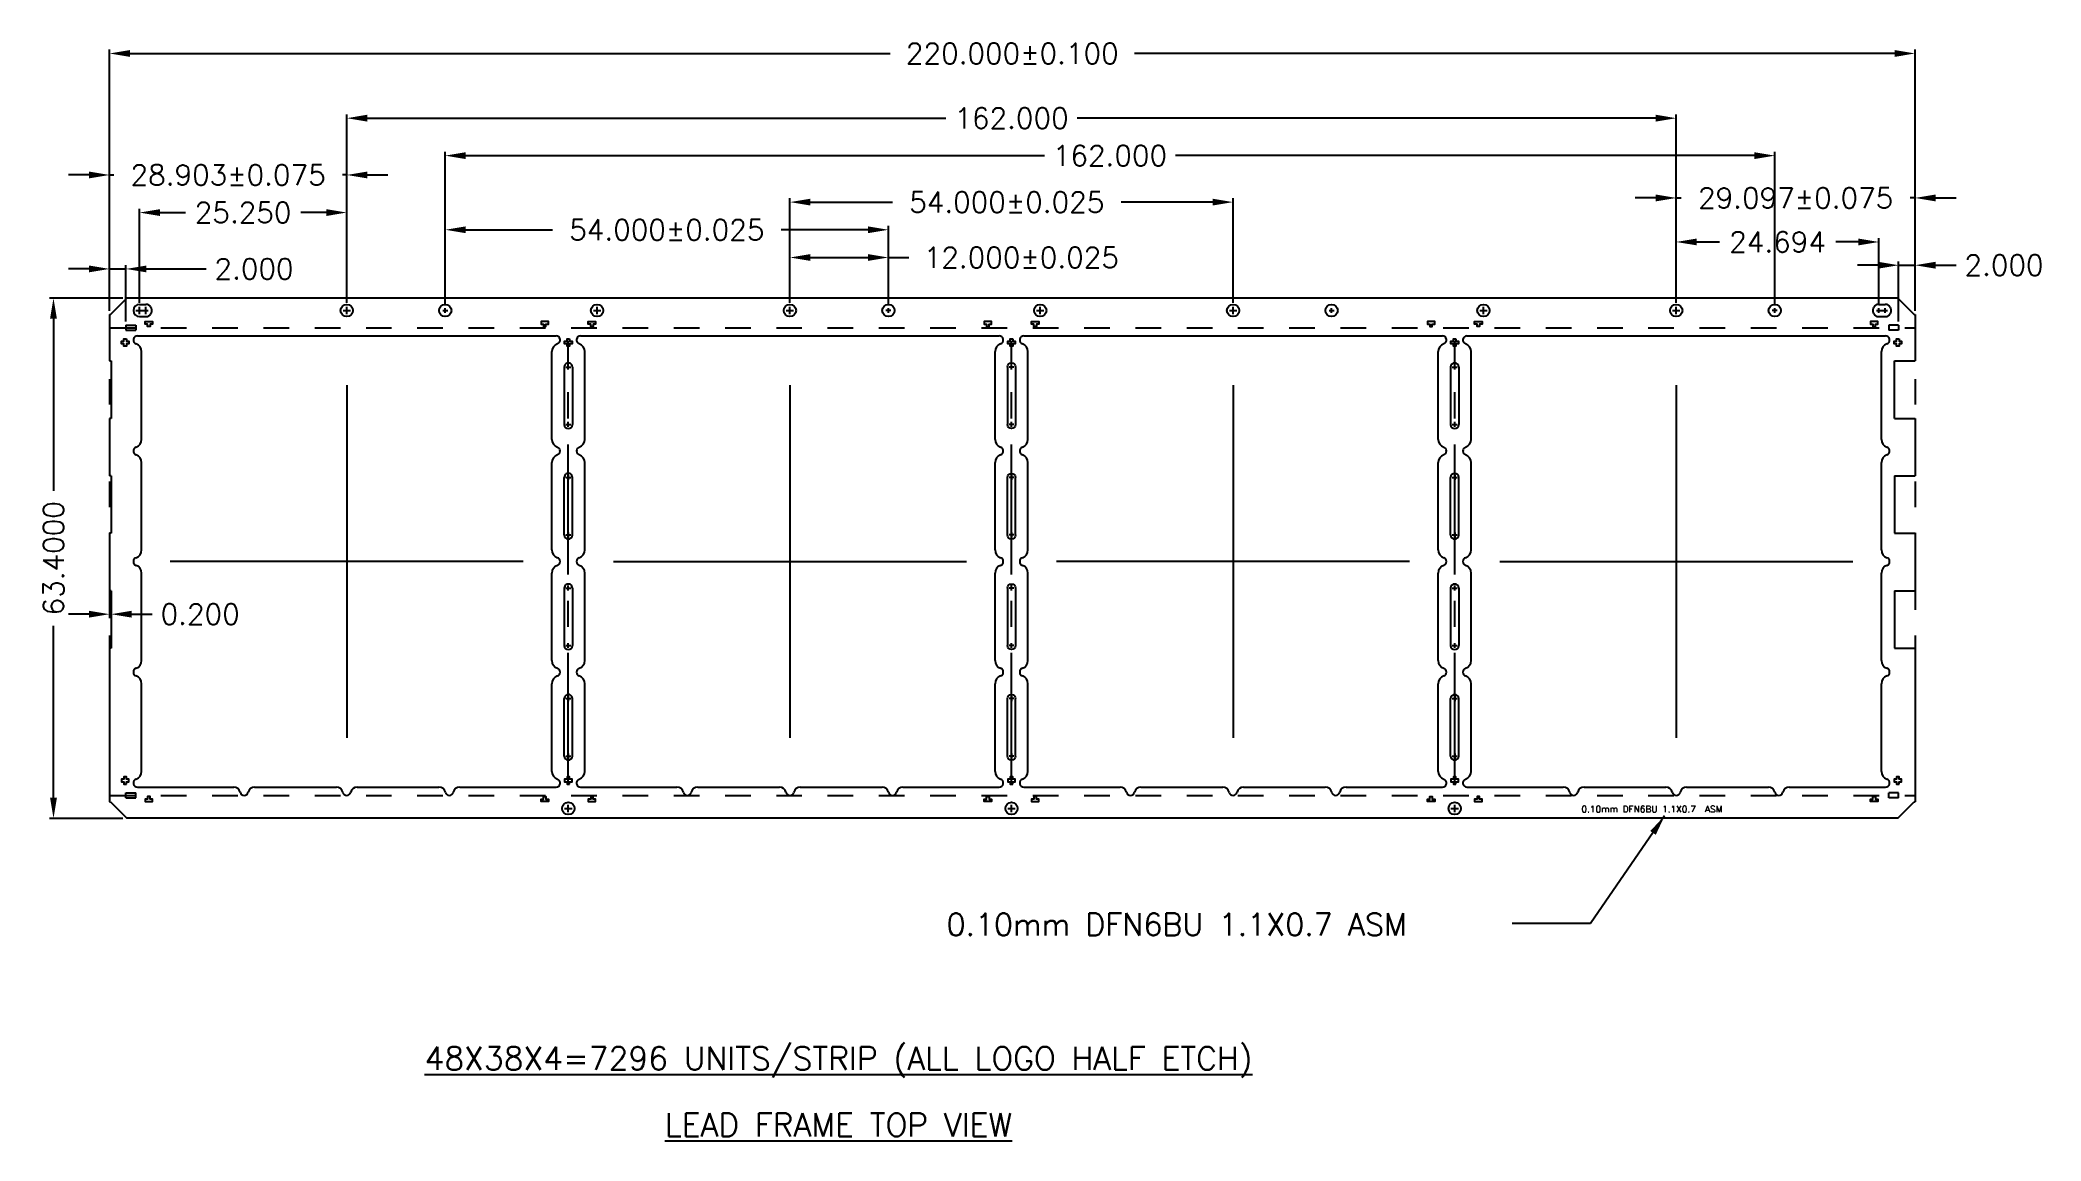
# Model space of a CAD drawing. Header units: millimetres. Extents: x 394.43 to 402.23, y 109.12 to 113.42.
import ezdxf
from ezdxf.enums import TextEntityAlignment as Align

# ---------------------------------------------------------------- set-up
doc = ezdxf.new("R2010")
doc.units = ezdxf.units.MM
doc.header["$LTSCALE"] = 0.5
doc.header["$PDMODE"] = 98
doc.linetypes.add('CENTER', pattern=[50.8, 31.75, -6.35, 6.35, -6.35])
doc.linetypes.add('HIDDEN', pattern=[0.375, 0.25, -0.125])
for name, color, linetype in [('1', 7, 'HIDDEN'), ('1D', 4, 'Continuous'), ('Center', 2, 'CENTER'), ('DIMENSION', 3, 'Continuous'), ('NOTE', 7, 'Continuous')]:
    doc.layers.add(name, color=color, linetype=linetype)
doc.styles.add('ROMANS', font='romans.shx', dxfattribs={"bigfont": 'AllInOneBig.shx'})
doc.styles.add('SIMPLEX', font='simplex.shx', dxfattribs={"bigfont": 'AllInOneBig.shx'})
doc.dimstyles.new('Standard1', dxfattribs={"dimtxt": 0.08, "dimasz": 0.08, "dimexe": 0.015, "dimexo": 0.015, "dimgap": 0.027, "dimtad": 1, "dimdec": 3, "dimlfac": 31.25, "dimrnd": 5e-06, "dimzin": 1, "dimtxsty": 'SIMPLEX', "dimcen": 0.1905, "dimclrd": 256, "dimclre": 256, "dimclrt": 256, "dimazin": 3, "dimtp": 0.03, "dimtm": 0.05, "dimtfac": 0.8, "dimtdec": 3, "dimtmove": 0, "dimatfit": 3, "dimfxl": 0.05, "dimtzin": 4, "dimlwd": -1, "dimlwe": -1})

# ---------------------------------------------------------------- blocks, each defined once
blk = doc.blocks.new('05')
for p, q in [((-0.5, 0), (-0.5, -7)), ((0.5, 0), (0.5, -7)), ((-0.5, -20.47), (-0.5, -13.47)), ((0.5, -20.47), (0.5, -13.47)), ((-0.5, -26.95), (-0.5, -33.95)), ((0.5, -26.95), (0.5, -33.95)), ((-0.5, -47.42), (-0.5, -40.42)), ((0.5, -47.42), (0.5, -40.42))]:
    blk.add_line(p, q)
at = {"color": 0}
for centre, start, end in [((0, 0), 360, 180), ((0, -7), 180, 360), ((0, -13.47), 360, 180), ((0, -20.47), 180, 360), ((0, -26.95), 360, 180), ((0, -33.95), 180, 360), ((0, -40.42), 360, 180), ((0, -47.42), 180, 360)]:
    blk.add_arc(centre, 0.5, start, end, dxfattribs=at)
at = {"layer": '1D', "linetype": 'CENTER'}
blk.add_line((0, -50.71), (0, 3.21), dxfattribs=at)
at = {"layer": '1D'}
for p, q in [((-0.3, 0), (0.3, 0)), ((0, -0.3), (0, 0.3)), ((-0.3, -7), (0.3, -7)), ((0, -7.3), (0, -6.7)), ((-0.3, -13.47), (0.3, -13.47)), ((0, -13.17), (0, -13.77)), ((-0.3, -20.47), (0.3, -20.47)), ((0, -20.17), (0, -20.77)), ((0, -27.25), (0, -26.65)), ((-0.3, -26.95), (0.3, -26.95)), ((-0.3, -33.95), (0.3, -33.95)), ((0, -34.25), (0, -33.65)), ((-0.3, -40.42), (0.3, -40.42)), ((0, -40.12), (0, -40.72)), ((-0.3, -47.42), (0.3, -47.42)), ((0, -47.12), (0, -47.72))]:
    blk.add_line(p, q, dxfattribs=at)
blk = doc.blocks.new('*D4')
at = {"layer": 'Defpoints', "color": 0, "ltscale": 0.1, "transparency": 16777216}
for p in [(394.7694, 112.4088), (394.4836, 110.38), (394.7694, 110.38)]:
    blk.add_point(p, dxfattribs=at)
at = {"layer": 'DIMENSION', "ltscale": 0.1, "transparency": 16777216}
for p, q in [((394.7544, 112.4088), (394.4686, 112.4088)), ((394.4836, 112.3288), (394.4836, 111.6576)), ((394.4836, 110.46), (394.4836, 111.1313)), ((394.7544, 110.38), (394.4686, 110.38))]:
    blk.add_line(p, q, dxfattribs=at)
for points in [[(394.4703, 112.3288), (394.497, 112.3288), (394.4836, 112.4088)], [(394.4703, 110.46), (394.497, 110.46), (394.4836, 110.38)]]:
    blk.add_solid(points, dxfattribs=at)
at = {"layer": 'DIMENSION', "ltscale": 0.1, "transparency": 16777216, "insert": (394.4836, 111.3944), "char_height": 0.08, "attachment_point": 5, "rotation": 90, "style": 'SIMPLEX'}
blk.add_mtext('\\A1;63.4000', dxfattribs=at)
blk = doc.blocks.new('*D5')
at = {"layer": 'Defpoints', "color": 0, "ltscale": 0.1, "transparency": 16777216}
for p in [(394.7022, 111.268), (394.7086, 111.268), (394.7022, 111.1763)]:
    blk.add_point(p, dxfattribs=at)
at = {"layer": 'DIMENSION', "ltscale": 0.1, "transparency": 16777216}
for p, q in [((394.7022, 111.253), (394.7022, 111.1613)), ((394.7086, 111.253), (394.7086, 111.1613)), ((394.6222, 111.1763), (394.5422, 111.1763)), ((394.7022, 111.1763), (394.7086, 111.1763)), ((394.7886, 111.1763), (394.8686, 111.1763))]:
    blk.add_line(p, q, dxfattribs=at)
for points in [[(394.6222, 111.1896), (394.6222, 111.1629), (394.7022, 111.1763)], [(394.7886, 111.1896), (394.7886, 111.1629), (394.7086, 111.1763)]]:
    blk.add_solid(points, dxfattribs=at)
at = {"layer": 'DIMENSION', "ltscale": 0.1, "transparency": 16777216, "insert": (395.0556, 111.1763), "char_height": 0.08, "attachment_point": 5, "style": 'SIMPLEX'}
blk.add_mtext('\\A1;0.200', dxfattribs=at)
blk = doc.blocks.new('*D6')
at = {"layer": 'Defpoints', "color": 0, "ltscale": 0.1, "transparency": 16777216}
for p in [(395.6271, 112.7429), (394.8191, 112.3752), (395.6271, 112.3752)]:
    blk.add_point(p, dxfattribs=at)
at = {"layer": 'DIMENSION', "ltscale": 0.1, "transparency": 16777216}
for p, q in [((394.8191, 112.3902), (394.8191, 112.7579)), ((394.8991, 112.7429), (394.998, 112.7429)), ((395.5471, 112.7429), (395.4482, 112.7429)), ((395.6271, 112.3902), (395.6271, 112.7579))]:
    blk.add_line(p, q, dxfattribs=at)
for points in [[(394.8991, 112.7562), (394.8991, 112.7295), (394.8191, 112.7429)], [(395.5471, 112.7562), (395.5471, 112.7295), (395.6271, 112.7429)]]:
    blk.add_solid(points, dxfattribs=at)
at = {"layer": 'DIMENSION', "ltscale": 0.1, "transparency": 16777216, "insert": (395.2231, 112.7429), "char_height": 0.08, "attachment_point": 5, "style": 'SIMPLEX'}
blk.add_mtext('\\A1;25.250', dxfattribs=at)
blk = doc.blocks.new('*D7')
at = {"layer": 'Defpoints', "color": 0, "ltscale": 0.1, "transparency": 16777216}
for p in [(395.6271, 112.8895), (395.6271, 112.3752), (394.7022, 112.3448)]:
    blk.add_point(p, dxfattribs=at)
at = {"layer": 'DIMENSION', "ltscale": 0.1, "transparency": 16777216}
for p, q in [((394.7022, 112.3598), (394.7022, 112.9045)), ((395.6271, 112.3902), (395.6271, 112.9045)), ((394.6222, 112.8895), (394.5422, 112.8895)), ((394.7022, 112.8895), (394.7186, 112.8895)), ((395.6271, 112.8895), (395.6107, 112.8895)), ((395.7071, 112.8895), (395.7871, 112.8895))]:
    blk.add_line(p, q, dxfattribs=at)
for points in [[(394.6222, 112.9029), (394.6222, 112.8762), (394.7022, 112.8895)], [(395.7071, 112.9029), (395.7071, 112.8762), (395.6271, 112.8895)]]:
    blk.add_solid(points, dxfattribs=at)
at = {"layer": 'DIMENSION', "ltscale": 0.1, "transparency": 16777216, "insert": (395.1647, 112.8895), "char_height": 0.08, "attachment_point": 5, "style": 'SIMPLEX'}
blk.add_mtext('\\A1;28.903%%p0.075', dxfattribs=at)
blk = doc.blocks.new('*D8')
at = {"layer": 'Defpoints', "color": 0, "ltscale": 0.1, "transparency": 16777216}
for p in [(397.7391, 112.6757), (396.0111, 112.3704), (397.7391, 112.3704)]:
    blk.add_point(p, dxfattribs=at)
at = {"layer": 'DIMENSION', "ltscale": 0.1, "transparency": 16777216}
for p, q in [((396.0111, 112.3854), (396.0111, 112.6907)), ((396.0911, 112.6757), (396.4291, 112.6757)), ((397.6591, 112.6757), (397.3212, 112.6757)), ((397.7391, 112.3854), (397.7391, 112.6907))]:
    blk.add_line(p, q, dxfattribs=at)
for points in [[(396.0911, 112.689), (396.0911, 112.6624), (396.0111, 112.6757)], [(397.6591, 112.689), (397.6591, 112.6624), (397.7391, 112.6757)]]:
    blk.add_solid(points, dxfattribs=at)
at = {"layer": 'DIMENSION', "ltscale": 0.1, "transparency": 16777216, "insert": (396.8751, 112.6757), "char_height": 0.08, "attachment_point": 5, "style": 'SIMPLEX'}
blk.add_mtext('\\A1;54.000%%p0.025', dxfattribs=at)
blk = doc.blocks.new('*D9')
at = {"layer": 'Defpoints', "color": 0, "ltscale": 0.1, "transparency": 16777216}
for p in [(397.7391, 112.5676), (397.3551, 112.3752), (397.7391, 112.3704)]:
    blk.add_point(p, dxfattribs=at)
at = {"layer": 'DIMENSION', "ltscale": 0.1, "transparency": 16777216}
for p, q in [((397.3551, 112.3902), (397.3551, 112.5826)), ((397.4351, 112.5676), (397.6591, 112.5676)), ((397.7391, 112.3854), (397.7391, 112.5826)), ((397.7391, 112.5676), (397.8191, 112.5676))]:
    blk.add_line(p, q, dxfattribs=at)
for points in [[(397.4351, 112.5809), (397.4351, 112.5543), (397.3551, 112.5676)], [(397.6591, 112.5809), (397.6591, 112.5543), (397.7391, 112.5676)]]:
    blk.add_solid(points, dxfattribs=at)
at = {"layer": 'DIMENSION', "ltscale": 0.1, "transparency": 16777216, "insert": (398.2575, 112.5676), "char_height": 0.08, "attachment_point": 5, "style": 'SIMPLEX'}
blk.add_mtext('\\A1;12.000%%p0.025', dxfattribs=at)
blk = doc.blocks.new('*D10')
at = {"layer": 'Defpoints', "color": 0, "ltscale": 0.1, "transparency": 16777216}
for p in [(399.0831, 112.7837), (397.3551, 112.3752), (399.0831, 112.3752)]:
    blk.add_point(p, dxfattribs=at)
at = {"layer": 'DIMENSION', "ltscale": 0.1, "transparency": 16777216}
for p, q in [((397.3551, 112.3902), (397.3551, 112.7987)), ((397.4351, 112.7837), (397.7545, 112.7837)), ((399.0031, 112.7837), (398.6466, 112.7837)), ((399.0831, 112.3902), (399.0831, 112.7987))]:
    blk.add_line(p, q, dxfattribs=at)
for points in [[(397.4351, 112.797), (397.4351, 112.7703), (397.3551, 112.7837)], [(399.0031, 112.797), (399.0031, 112.7703), (399.0831, 112.7837)]]:
    blk.add_solid(points, dxfattribs=at)
at = {"layer": 'DIMENSION', "ltscale": 0.1, "transparency": 16777216, "insert": (398.2006, 112.7837), "char_height": 0.08, "attachment_point": 5, "style": 'SIMPLEX'}
blk.add_mtext('\\A1;54.000%%p0.025', dxfattribs=at)
blk = doc.blocks.new('*D11')
at = {"layer": 'Defpoints', "color": 0, "ltscale": 0.1, "transparency": 16777216}
for p in [(401.6013, 112.6282), (400.8111, 112.3752), (401.6013, 112.3704)]:
    blk.add_point(p, dxfattribs=at)
at = {"layer": 'DIMENSION', "ltscale": 0.1, "transparency": 16777216}
for p, q in [((400.8111, 112.3902), (400.8111, 112.6432)), ((400.8911, 112.6282), (400.9792, 112.6282)), ((401.5213, 112.6282), (401.4332, 112.6282)), ((401.6013, 112.3854), (401.6013, 112.6432))]:
    blk.add_line(p, q, dxfattribs=at)
for points in [[(400.8911, 112.6415), (400.8911, 112.6149), (400.8111, 112.6282)], [(401.5213, 112.6415), (401.5213, 112.6149), (401.6013, 112.6282)]]:
    blk.add_solid(points, dxfattribs=at)
at = {"layer": 'DIMENSION', "ltscale": 0.1, "transparency": 16777216, "insert": (401.2062, 112.6282), "char_height": 0.08, "attachment_point": 5, "style": 'SIMPLEX'}
blk.add_mtext('\\A1;24.694', dxfattribs=at)
blk = doc.blocks.new('*D12')
at = {"layer": 'Defpoints', "color": 0, "ltscale": 0.1, "transparency": 16777216}
for p in [(401.7422, 112.7999), (400.8111, 112.3752), (401.7422, 112.3448)]:
    blk.add_point(p, dxfattribs=at)
at = {"layer": 'DIMENSION', "ltscale": 0.1, "transparency": 16777216}
for p, q in [((400.7311, 112.7999), (400.6511, 112.7999)), ((400.8111, 112.3902), (400.8111, 112.8149)), ((400.8111, 112.7999), (400.8306, 112.7999)), ((401.7422, 112.7999), (401.7227, 112.7999)), ((401.7422, 112.3598), (401.7422, 112.8149)), ((401.8222, 112.7999), (401.9022, 112.7999))]:
    blk.add_line(p, q, dxfattribs=at)
for points in [[(400.7311, 112.8132), (400.7311, 112.7865), (400.8111, 112.7999)], [(401.8222, 112.8132), (401.8222, 112.7865), (401.7422, 112.7999)]]:
    blk.add_solid(points, dxfattribs=at)
at = {"layer": 'DIMENSION', "ltscale": 0.1, "transparency": 16777216, "insert": (401.2767, 112.7999), "char_height": 0.08, "attachment_point": 5, "style": 'SIMPLEX'}
blk.add_mtext('\\A1;29.097%%p0.075', dxfattribs=at)
blk = doc.blocks.new('*D13')
at = {"layer": 'Defpoints', "color": 0, "ltscale": 0.1, "transparency": 16777216}
for p in [(396.0111, 112.9649), (396.0111, 112.3704), (401.1951, 112.3704)]:
    blk.add_point(p, dxfattribs=at)
at = {"layer": 'DIMENSION', "ltscale": 0.1, "transparency": 16777216}
for p, q in [((396.0111, 112.3854), (396.0111, 112.9799)), ((401.1951, 112.3854), (401.1951, 112.9799)), ((396.0911, 112.9649), (398.3475, 112.9649)), ((401.1151, 112.9649), (398.8587, 112.9649))]:
    blk.add_line(p, q, dxfattribs=at)
for points in [[(396.0911, 112.9783), (396.0911, 112.9516), (396.0111, 112.9649)], [(401.1151, 112.9783), (401.1151, 112.9516), (401.1951, 112.9649)]]:
    blk.add_solid(points, dxfattribs=at)
at = {"layer": 'DIMENSION', "ltscale": 0.1, "transparency": 16777216, "insert": (398.6031, 112.9649), "char_height": 0.08, "attachment_point": 5, "style": 'SIMPLEX'}
blk.add_mtext('\\A1;162.000', dxfattribs=at)
blk = doc.blocks.new('*D14')
at = {"layer": 'Defpoints', "color": 0, "ltscale": 0.1, "transparency": 16777216}
for p in [(400.8111, 113.111), (395.6271, 112.3752), (400.8111, 112.3752)]:
    blk.add_point(p, dxfattribs=at)
at = {"layer": 'DIMENSION', "ltscale": 0.1, "transparency": 16777216}
for p, q in [((395.6271, 112.3902), (395.6271, 113.126)), ((395.7071, 113.111), (397.9635, 113.111)), ((400.7311, 113.111), (398.4747, 113.111)), ((400.8111, 112.3902), (400.8111, 113.126))]:
    blk.add_line(p, q, dxfattribs=at)
for points in [[(395.7071, 113.1244), (395.7071, 113.0977), (395.6271, 113.111)], [(400.7311, 113.1244), (400.7311, 113.0977), (400.8111, 113.111)]]:
    blk.add_solid(points, dxfattribs=at)
at = {"layer": 'DIMENSION', "ltscale": 0.1, "transparency": 16777216, "insert": (398.2191, 113.111), "char_height": 0.08, "attachment_point": 5, "style": 'SIMPLEX'}
blk.add_mtext('\\A1;162.000', dxfattribs=at)
blk = doc.blocks.new('*D15')
at = {"layer": 'Defpoints', "color": 0, "ltscale": 0.1, "transparency": 16777216}
for p in [(401.7422, 113.3635), (394.7022, 112.3448), (401.7422, 112.3448)]:
    blk.add_point(p, dxfattribs=at)
at = {"layer": 'DIMENSION', "ltscale": 0.1, "transparency": 16777216}
for p, q in [((394.7022, 112.3598), (394.7022, 113.3785)), ((401.7422, 112.3598), (401.7422, 113.3785)), ((394.7822, 113.3635), (397.7457, 113.3635)), ((401.6622, 113.3635), (398.6987, 113.3635))]:
    blk.add_line(p, q, dxfattribs=at)
for points in [[(394.7822, 113.3768), (394.7822, 113.3501), (394.7022, 113.3635)], [(401.6622, 113.3768), (401.6622, 113.3501), (401.7422, 113.3635)]]:
    blk.add_solid(points, dxfattribs=at)
at = {"layer": 'DIMENSION', "ltscale": 0.1, "transparency": 16777216, "insert": (398.2222, 113.3635), "char_height": 0.08, "attachment_point": 5, "style": 'SIMPLEX'}
blk.add_mtext('\\A1;220.000%%p0.100', dxfattribs=at)
blk = doc.blocks.new('*D17')
at = {"layer": 'Defpoints', "color": 0, "ltscale": 0.1, "transparency": 16777216}
for p in [(394.7022, 112.523), (394.7022, 112.3448), (394.7662, 112.3032)]:
    blk.add_point(p, dxfattribs=at)
at = {"layer": 'DIMENSION', "ltscale": 0.1, "transparency": 16777216}
for p, q in [((394.6222, 112.523), (394.5422, 112.523)), ((394.7022, 112.3598), (394.7022, 112.538)), ((394.7022, 112.523), (394.7662, 112.523)), ((394.7662, 112.3182), (394.7662, 112.538)), ((394.8462, 112.523), (395.0786, 112.523))]:
    blk.add_line(p, q, dxfattribs=at)
for points in [[(394.6222, 112.5363), (394.6222, 112.5097), (394.7022, 112.523)], [(394.8462, 112.5363), (394.8462, 112.5097), (394.7662, 112.523)]]:
    blk.add_solid(points, dxfattribs=at)
at = {"layer": 'DIMENSION', "ltscale": 0.1, "transparency": 16777216, "insert": (395.2656, 112.523), "char_height": 0.08, "attachment_point": 5, "style": 'SIMPLEX'}
blk.add_mtext('\\A1;2.000', dxfattribs=at)
blk = doc.blocks.new('*D18')
at = {"layer": 'Defpoints', "color": 0, "ltscale": 0.1, "transparency": 16777216}
for p in [(401.7422, 112.5375), (401.6782, 112.3032), (401.7422, 112.3448)]:
    blk.add_point(p, dxfattribs=at)
at = {"layer": 'DIMENSION', "ltscale": 0.1, "transparency": 16777216}
for p, q in [((401.5982, 112.5375), (401.5182, 112.5375)), ((401.6782, 112.3182), (401.6782, 112.5525)), ((401.6782, 112.5375), (401.7422, 112.5375)), ((401.7422, 112.3598), (401.7422, 112.5525)), ((401.8222, 112.5375), (401.9022, 112.5375))]:
    blk.add_line(p, q, dxfattribs=at)
for points in [[(401.5982, 112.5508), (401.5982, 112.5241), (401.6782, 112.5375)], [(401.8222, 112.5508), (401.8222, 112.5241), (401.7422, 112.5375)]]:
    blk.add_solid(points, dxfattribs=at)
at = {"layer": 'DIMENSION', "ltscale": 0.1, "transparency": 16777216, "insert": (402.0892, 112.5375), "char_height": 0.08, "attachment_point": 5, "style": 'SIMPLEX'}
blk.add_mtext('\\A1;2.000', dxfattribs=at)

msp = doc.modelspace()

# ---------------------------------------------------------------- linework, layer by layer
at = {"color": 0}
for p, q in [((394.705419, 112.344845), (394.769419, 112.408845)), ((401.675019, 112.408845), (401.739019, 112.344845)), ((394.702219, 112.344845), (394.702219, 112.164045)), ((394.702219, 112.344845), (394.705419, 112.344845)), ((401.739019, 112.344845), (401.742219, 112.344845)), ((401.742219, 112.344845), (401.742219, 112.164045)), ((394.702219, 112.164045), (394.708619, 112.164045)), ((394.708619, 112.164045), (394.708619, 111.940045)), ((401.662219, 111.940045), (401.662219, 112.164045)), ((401.662219, 112.164045), (401.742219, 112.164045)), ((394.702219, 111.940045), (394.702219, 111.716045)), ((394.708619, 111.940045), (394.702219, 111.940045)), ((401.662219, 111.940045), (401.742219, 111.940045)), ((401.742219, 111.940045), (401.742219, 111.716045)), ((394.708619, 111.716045), (394.702219, 111.716045)), ((394.708619, 111.716045), (394.708619, 111.492045)), ((401.662219, 111.716045), (401.662219, 111.492045)), ((401.662219, 111.716045), (401.742219, 111.716045)), ((394.702219, 111.492045), (394.702219, 111.268045)), ((394.708619, 111.492045), (394.702219, 111.492045)), ((401.662219, 111.492045), (401.742219, 111.492045)), ((401.742219, 111.492045), (401.742219, 111.268045)), ((394.708619, 111.268045), (394.702219, 111.268045)), ((394.708619, 111.268045), (394.708619, 111.044045)), ((401.662219, 111.268045), (401.662219, 111.044045)), ((401.662219, 111.268045), (401.742219, 111.268045)), ((394.702219, 111.044045), (394.702219, 110.444045)), ((394.708619, 111.044045), (394.702219, 111.044045)), ((401.662219, 111.044045), (401.742219, 111.044045)), ((401.742219, 111.044045), (401.742219, 110.444045)), ((394.702219, 110.444045), (394.705419, 110.444045)), ((394.705419, 110.444045), (394.769419, 110.380045)), ((401.675019, 110.380045), (401.739019, 110.444045)), ((401.739019, 110.444045), (401.742219, 110.444045))]:
    msp.add_line(p, q, dxfattribs=at)
for p, q in [((401.675019, 112.408845), (394.769419, 112.408845)), ((401.675019, 110.380045), (394.769419, 110.380045))]:
    msp.add_line(p, q)
at = {"color": 2, "linetype": 'HIDDEN', "ltscale": 0.5}
for p, q in [((394.702219, 112.293645), (394.702219, 110.469645)), ((401.742219, 112.293645), (401.742219, 110.469645))]:
    msp.add_line(p, q, dxfattribs=at)
at = {"color": 6, "ltscale": 0.05}
for points in [[(394.860075, 112.317645), (394.860075, 112.317645), (394.869675, 112.317645), (394.869675, 112.308045), (394.860075, 112.308045), (394.860075, 112.298445), (394.850475, 112.298445), (394.850475, 112.308045), (394.840875, 112.308045), (394.840875, 112.317645), (394.850475, 112.317645), (394.850475, 112.317645), (394.860075, 112.317645)], [(396.394155, 112.317645), (396.394155, 112.317645), (396.384555, 112.317645), (396.384555, 112.308045), (396.394155, 112.308045), (396.394155, 112.298445), (396.403755, 112.298445), (396.403755, 112.308045), (396.413355, 112.308045), (396.413355, 112.317645), (396.403755, 112.317645), (396.403755, 112.317645), (396.394155, 112.317645)], [(396.588075, 112.317645), (396.588075, 112.317645), (396.597675, 112.317645), (396.597675, 112.308045), (396.588075, 112.308045), (396.588075, 112.298445), (396.578475, 112.298445), (396.578475, 112.308045), (396.568875, 112.308045), (396.568875, 112.317645), (396.578475, 112.317645), (396.578475, 112.317645), (396.588075, 112.317645)], [(398.122155, 112.317645), (398.122155, 112.317645), (398.112555, 112.317645), (398.112555, 112.308045), (398.122155, 112.308045), (398.122155, 112.298445), (398.131755, 112.298445), (398.131755, 112.308045), (398.141355, 112.308045), (398.141355, 112.317645), (398.131755, 112.317645), (398.131755, 112.317645), (398.122155, 112.317645)], [(398.316075, 112.317645), (398.316075, 112.317645), (398.325675, 112.317645), (398.325675, 112.308045), (398.316075, 112.308045), (398.316075, 112.298445), (398.306475, 112.298445), (398.306475, 112.308045), (398.296875, 112.308045), (398.296875, 112.317645), (398.306475, 112.317645), (398.306475, 112.317645), (398.316075, 112.317645)], [(399.850155, 112.317645), (399.850155, 112.317645), (399.840555, 112.317645), (399.840555, 112.308045), (399.850155, 112.308045), (399.850155, 112.298445), (399.859755, 112.298445), (399.859755, 112.308045), (399.869355, 112.308045), (399.869355, 112.317645), (399.859755, 112.317645), (399.859755, 112.317645), (399.850155, 112.317645)], [(400.044075, 112.317645), (400.044075, 112.317645), (400.053675, 112.317645), (400.053675, 112.308045), (400.044075, 112.308045), (400.044075, 112.298445), (400.034475, 112.298445), (400.034475, 112.308045), (400.024875, 112.308045), (400.024875, 112.317645), (400.034475, 112.317645), (400.034475, 112.317645), (400.044075, 112.317645)], [(401.578155, 112.317645), (401.578155, 112.317645), (401.568555, 112.317645), (401.568555, 112.308045), (401.578155, 112.308045), (401.578155, 112.298445), (401.587755, 112.298445), (401.587755, 112.308045), (401.597355, 112.308045), (401.597355, 112.317645), (401.587755, 112.317645), (401.587755, 112.317645), (401.578155, 112.317645)], [(394.767915, 112.250285), (394.767915, 112.240685), (394.777515, 112.240685), (394.777515, 112.231085), (394.767915, 112.231085), (394.767915, 112.221485), (394.758315, 112.221485), (394.758315, 112.231085), (394.748715, 112.231085), (394.748715, 112.240685), (394.758315, 112.240685), (394.758315, 112.250285), (394.767915, 112.250285)], [(396.495915, 112.250285), (396.495915, 112.240685), (396.505515, 112.240685), (396.505515, 112.231085), (396.495915, 112.231085), (396.495915, 112.221485), (396.486315, 112.221485), (396.486315, 112.231085), (396.476715, 112.231085), (396.476715, 112.240685), (396.486315, 112.240685), (396.486315, 112.250285), (396.495915, 112.250285)], [(398.223915, 112.250285), (398.223915, 112.240685), (398.233515, 112.240685), (398.233515, 112.231085), (398.223915, 112.231085), (398.223915, 112.221485), (398.214315, 112.221485), (398.214315, 112.231085), (398.204715, 112.231085), (398.204715, 112.240685), (398.214315, 112.240685), (398.214315, 112.250285), (398.223915, 112.250285)], [(399.951915, 112.250285), (399.951915, 112.240685), (399.961515, 112.240685), (399.961515, 112.231085), (399.951915, 112.231085), (399.951915, 112.221485), (399.942315, 112.221485), (399.942315, 112.231085), (399.932715, 112.231085), (399.932715, 112.240685), (399.942315, 112.240685), (399.942315, 112.250285), (399.951915, 112.250285)], [(401.679915, 112.250285), (401.679915, 112.240685), (401.689515, 112.240685), (401.689515, 112.231085), (401.679915, 112.231085), (401.679915, 112.221485), (401.670315, 112.221485), (401.670315, 112.231085), (401.660715, 112.231085), (401.660715, 112.240685), (401.670315, 112.240685), (401.670315, 112.250285), (401.679915, 112.250285)], [(394.767915, 110.513005), (394.767915, 110.522605), (394.777515, 110.522605), (394.777515, 110.532205), (394.767915, 110.532205), (394.767915, 110.541805), (394.758315, 110.541805), (394.758315, 110.532205), (394.748715, 110.532205), (394.748715, 110.522605), (394.758315, 110.522605), (394.758315, 110.513005), (394.767915, 110.513005)], [(396.495915, 110.513005), (396.495915, 110.522605), (396.505515, 110.522605), (396.505515, 110.532205), (396.495915, 110.532205), (396.495915, 110.541805), (396.486315, 110.541805), (396.486315, 110.532205), (396.476715, 110.532205), (396.476715, 110.522605), (396.486315, 110.522605), (396.486315, 110.513005), (396.495915, 110.513005)], [(398.223915, 110.513005), (398.223915, 110.522605), (398.233515, 110.522605), (398.233515, 110.532205), (398.223915, 110.532205), (398.223915, 110.541805), (398.214315, 110.541805), (398.214315, 110.532205), (398.204715, 110.532205), (398.204715, 110.522605), (398.214315, 110.522605), (398.214315, 110.513005), (398.223915, 110.513005)], [(399.951915, 110.513005), (399.951915, 110.522605), (399.961515, 110.522605), (399.961515, 110.532205), (399.951915, 110.532205), (399.951915, 110.541805), (399.942315, 110.541805), (399.942315, 110.532205), (399.932715, 110.532205), (399.932715, 110.522605), (399.942315, 110.522605), (399.942315, 110.513005), (399.951915, 110.513005)], [(401.679915, 110.513005), (401.679915, 110.522605), (401.689515, 110.522605), (401.689515, 110.532205), (401.679915, 110.532205), (401.679915, 110.541805), (401.670315, 110.541805), (401.670315, 110.532205), (401.660715, 110.532205), (401.660715, 110.522605), (401.670315, 110.522605), (401.670315, 110.513005), (401.679915, 110.513005)], [(394.860075, 110.445645), (394.860075, 110.445645), (394.869675, 110.445645), (394.869675, 110.455245), (394.860075, 110.455245), (394.860075, 110.464845), (394.850475, 110.464845), (394.850475, 110.455245), (394.840875, 110.455245), (394.840875, 110.445645), (394.850475, 110.445645), (394.850475, 110.445645), (394.860075, 110.445645)], [(396.394155, 110.445645), (396.394155, 110.445645), (396.384555, 110.445645), (396.384555, 110.455245), (396.394155, 110.455245), (396.394155, 110.464845), (396.403755, 110.464845), (396.403755, 110.455245), (396.413355, 110.455245), (396.413355, 110.445645), (396.403755, 110.445645), (396.403755, 110.445645), (396.394155, 110.445645)], [(396.588075, 110.445645), (396.588075, 110.445645), (396.597675, 110.445645), (396.597675, 110.455245), (396.588075, 110.455245), (396.588075, 110.464845), (396.578475, 110.464845), (396.578475, 110.455245), (396.568875, 110.455245), (396.568875, 110.445645), (396.578475, 110.445645), (396.578475, 110.445645), (396.588075, 110.445645)], [(398.122155, 110.445645), (398.122155, 110.445645), (398.112555, 110.445645), (398.112555, 110.455245), (398.122155, 110.455245), (398.122155, 110.464845), (398.131755, 110.464845), (398.131755, 110.455245), (398.141355, 110.455245), (398.141355, 110.445645), (398.131755, 110.445645), (398.131755, 110.445645), (398.122155, 110.445645)], [(398.316075, 110.445645), (398.316075, 110.445645), (398.325675, 110.445645), (398.325675, 110.455245), (398.316075, 110.455245), (398.316075, 110.464845), (398.306475, 110.464845), (398.306475, 110.455245), (398.296875, 110.455245), (398.296875, 110.445645), (398.306475, 110.445645), (398.306475, 110.445645), (398.316075, 110.445645)], [(399.850155, 110.445645), (399.850155, 110.445645), (399.840555, 110.445645), (399.840555, 110.455245), (399.850155, 110.455245), (399.850155, 110.464845), (399.859755, 110.464845), (399.859755, 110.455245), (399.869355, 110.455245), (399.869355, 110.445645), (399.859755, 110.445645), (399.859755, 110.445645), (399.850155, 110.445645)], [(400.044075, 110.445645), (400.044075, 110.445645), (400.053675, 110.445645), (400.053675, 110.455245), (400.044075, 110.455245), (400.044075, 110.464845), (400.034475, 110.464845), (400.034475, 110.455245), (400.024875, 110.455245), (400.024875, 110.445645), (400.034475, 110.445645), (400.034475, 110.445645), (400.044075, 110.445645)], [(401.578155, 110.445645), (401.578155, 110.445645), (401.568555, 110.445645), (401.568555, 110.455245), (401.578155, 110.455245), (401.578155, 110.464845), (401.587755, 110.464845), (401.587755, 110.455245), (401.597355, 110.455245), (401.597355, 110.445645), (401.587755, 110.445645), (401.587755, 110.445645), (401.578155, 110.445645)]]:
    msp.add_lwpolyline(points, dxfattribs=at)
at = {"layer": '1', "color": 0}
for p, q in [((394.819115, 112.384845), (394.843115, 112.384845)), ((401.601323, 112.384845), (401.625323, 112.384845)), ((394.819115, 112.336845), (394.843115, 112.336845)), ((401.601323, 112.336845), (401.625323, 112.336845))]:
    msp.add_line(p, q, dxfattribs=at)
for centre, start, end in [((394.843115, 112.360845), 270, 90), ((401.601323, 112.360845), 90, 270), ((401.625323, 112.360845), 270, 90)]:
    msp.add_arc(centre, 0.024, start, end, dxfattribs=at)
at = {"layer": '1D', "color": 2, "linetype": 'HIDDEN', "ltscale": 0.5}
for p, q in [((394.702219, 112.293645), (401.742219, 112.293645)), ((394.702219, 110.469645), (401.742219, 110.469645))]:
    msp.add_line(p, q, dxfattribs=at)
at = {"layer": '1D', "color": 6, "linetype": 'HIDDEN', "ltscale": 0.1}
for p, q in [((394.766219, 112.303245), (394.804619, 112.303245)), ((394.766219, 112.284045), (394.804619, 112.284045)), ((401.678219, 112.303245), (401.639819, 112.303245)), ((401.678219, 112.284045), (401.639819, 112.284045)), ((394.766219, 110.479245), (394.804619, 110.479245)), ((401.678219, 110.479245), (401.639819, 110.479245)), ((394.766219, 110.460045), (394.804619, 110.460045)), ((401.678219, 110.460045), (401.639819, 110.460045))]:
    msp.add_line(p, q, dxfattribs=at)
at = {"layer": '1D', "linetype": 'CENTER'}
for p, q in [((394.811115, 112.261645), (396.443115, 112.261645)), ((394.827115, 111.8581), (394.827115, 112.20039)), ((396.427115, 111.8581), (396.427115, 112.20039)), ((396.539115, 112.261645), (398.171115, 112.261645)), ((396.555115, 111.8581), (396.555115, 112.20039)), ((398.155115, 111.8581), (398.155115, 112.20039)), ((398.267115, 112.261645), (399.899115, 112.261645)), ((398.283115, 111.8581), (398.283115, 112.20039)), ((399.883115, 111.8581), (399.883115, 112.20039)), ((399.995115, 112.261645), (401.627115, 112.261645)), ((400.011115, 111.8581), (400.011115, 112.20039)), ((401.611115, 111.8581), (401.611115, 112.20039)), ((394.827115, 111.4269), (394.827115, 111.76759)), ((396.427115, 111.4269), (396.427115, 111.76759)), ((396.555115, 111.4269), (396.555115, 111.76759)), ((398.155115, 111.4269), (398.155115, 111.76759)), ((398.283115, 111.4269), (398.283115, 111.76759)), ((399.883115, 111.4269), (399.883115, 111.76759)), ((400.011115, 111.4269), (400.011115, 111.76759)), ((401.611115, 111.4269), (401.611115, 111.76759)), ((394.827115, 110.9957), (394.827115, 111.33639)), ((396.427115, 110.9957), (396.427115, 111.33639)), ((396.555115, 110.9957), (396.555115, 111.33639)), ((398.155115, 110.9957), (398.155115, 111.33639)), ((398.283115, 110.9957), (398.283115, 111.33639)), ((399.883115, 110.9957), (399.883115, 111.33639)), ((400.011115, 110.9957), (400.011115, 111.33639)), ((401.611115, 110.9957), (401.611115, 111.33639)), ((394.827115, 110.5629), (394.827115, 110.90519)), ((396.427115, 110.5629), (396.427115, 110.90519)), ((396.555115, 110.5629), (396.555115, 110.90519)), ((398.155115, 110.5629), (398.155115, 110.90519)), ((398.283115, 110.5629), (398.283115, 110.90519)), ((399.883115, 110.5629), (399.883115, 110.90519)), ((400.011115, 110.5629), (400.011115, 110.90519)), ((401.611115, 110.5629), (401.611115, 110.90519)), ((394.811115, 110.501645), (395.186637, 110.501645)), ((395.267592, 110.501645), (395.586637, 110.501645)), ((395.667592, 110.501645), (395.986637, 110.501645)), ((396.067592, 110.501645), (396.443115, 110.501645)), ((396.539115, 110.501645), (396.914637, 110.501645)), ((396.995592, 110.501645), (397.314637, 110.501645)), ((397.395592, 110.501645), (397.714637, 110.501645)), ((397.795592, 110.501645), (398.171115, 110.501645)), ((398.267115, 110.501645), (398.642637, 110.501645)), ((398.723592, 110.501645), (399.042637, 110.501645)), ((399.123592, 110.501645), (399.442637, 110.501645)), ((399.523592, 110.501645), (399.899115, 110.501645)), ((399.995115, 110.501645), (400.370637, 110.501645)), ((400.451592, 110.501645), (400.770637, 110.501645)), ((400.851592, 110.501645), (401.170637, 110.501645)), ((401.251592, 110.501645), (401.627115, 110.501645))]:
    msp.add_line(p, q, dxfattribs=at)
at = {"layer": '1D', "color": 4}
for centre, radius, start, end in [((394.811115, 112.245645), 0.016, 90, 250.5287794), ((394.795115, 112.20039), 0.032, 0, 70.5287794), ((396.459115, 112.20039), 0.032, 109.4712206, 180), ((396.443115, 112.245645), 0.016, 289.4712206, 90), ((396.539115, 112.245645), 0.016, 90, 250.5287794), ((396.523115, 112.20039), 0.032, 0, 70.5287794), ((398.187115, 112.20039), 0.032, 109.4712206, 180), ((398.171115, 112.245645), 0.016, 289.4712206, 90), ((398.267115, 112.245645), 0.016, 90, 250.5287794), ((398.251115, 112.20039), 0.032, 0, 70.5287794), ((399.915115, 112.20039), 0.032, 109.4712206, 180), ((399.899115, 112.245645), 0.016, 289.4712206, 90), ((399.995115, 112.245645), 0.016, 90, 250.5287794), ((399.979115, 112.20039), 0.032, 0, 70.5287794), ((401.643115, 112.20039), 0.032, 109.4712206, 180), ((401.627115, 112.245645), 0.016, 289.4712206, 90), ((394.811115, 111.812845), 0.016, 109.4712206, 250.5287794), ((394.795115, 111.8581), 0.032, 289.4712206, 0), ((396.459115, 111.8581), 0.032, 180, 250.5287794), ((396.443115, 111.812845), 0.016, 289.4712206, 70.5287794), ((396.539115, 111.812845), 0.016, 109.4712206, 250.5287794), ((396.523115, 111.8581), 0.032, 289.4712206, 0), ((398.187115, 111.8581), 0.032, 180, 250.5287794), ((398.171115, 111.812845), 0.016, 289.4712206, 70.5287794), ((398.267115, 111.812845), 0.016, 109.4712206, 250.5287794), ((398.251115, 111.8581), 0.032, 289.4712206, 0), ((399.915115, 111.8581), 0.032, 180, 250.5287794), ((399.899115, 111.812845), 0.016, 289.4712206, 70.5287794), ((399.995115, 111.812845), 0.016, 109.4712206, 250.5287794), ((399.979115, 111.8581), 0.032, 289.4712206, 0), ((401.643115, 111.8581), 0.032, 180, 250.5287794), ((401.627115, 111.812845), 0.016, 289.4712206, 70.5287794), ((394.795115, 111.76759), 0.032, 0, 70.5287794), ((396.459115, 111.76759), 0.032, 109.4712206, 180), ((396.523115, 111.76759), 0.032, 0, 70.5287794), ((398.187115, 111.76759), 0.032, 109.4712206, 180), ((398.251115, 111.76759), 0.032, 0, 70.5287794), ((399.915115, 111.76759), 0.032, 109.4712206, 180), ((399.979115, 111.76759), 0.032, 0, 70.5287794), ((401.643115, 111.76759), 0.032, 109.4712206, 180), ((394.795115, 111.4269), 0.032, 289.4712206, 0), ((396.459115, 111.4269), 0.032, 180, 250.5287794), ((396.523115, 111.4269), 0.032, 289.4712206, 0), ((398.187115, 111.4269), 0.032, 180, 250.5287794), ((398.251115, 111.4269), 0.032, 289.4712206, 0), ((399.915115, 111.4269), 0.032, 180, 250.5287794), ((399.979115, 111.4269), 0.032, 289.4712206, 0), ((401.643115, 111.4269), 0.032, 180, 250.5287794), ((394.811115, 111.381645), 0.016, 109.4712206, 250.5287794), ((394.795115, 111.33639), 0.032, 0, 70.5287794), ((396.459115, 111.33639), 0.032, 109.4712206, 180), ((396.443115, 111.381645), 0.016, 289.4712206, 70.5287794), ((396.539115, 111.381645), 0.016, 109.4712206, 250.5287794), ((396.523115, 111.33639), 0.032, 0, 70.5287794), ((398.187115, 111.33639), 0.032, 109.4712206, 180), ((398.171115, 111.381645), 0.016, 289.4712206, 70.5287794), ((398.267115, 111.381645), 0.016, 109.4712206, 250.5287794), ((398.251115, 111.33639), 0.032, 0, 70.5287794), ((399.915115, 111.33639), 0.032, 109.4712206, 180), ((399.899115, 111.381645), 0.016, 289.4712206, 70.5287794), ((399.995115, 111.381645), 0.016, 109.4712206, 250.5287794), ((399.979115, 111.33639), 0.032, 0, 70.5287794), ((401.643115, 111.33639), 0.032, 109.4712206, 180), ((401.627115, 111.381645), 0.016, 289.4712206, 70.5287794), ((394.811115, 110.950445), 0.016, 109.4712206, 250.5287794), ((394.795115, 110.9957), 0.032, 289.4712206, 0), ((396.459115, 110.9957), 0.032, 180, 250.5287794), ((396.443115, 110.950445), 0.016, 289.4712206, 70.5287794), ((396.539115, 110.950445), 0.016, 109.4712206, 250.5287794), ((396.523115, 110.9957), 0.032, 289.4712206, 0), ((398.187115, 110.9957), 0.032, 180, 250.5287794), ((398.171115, 110.950445), 0.016, 289.4712206, 70.5287794), ((398.267115, 110.950445), 0.016, 109.4712206, 250.5287794), ((398.251115, 110.9957), 0.032, 289.4712206, 0), ((399.915115, 110.9957), 0.032, 180, 250.5287794), ((399.899115, 110.950445), 0.016, 289.4712206, 70.5287794), ((399.995115, 110.950445), 0.016, 109.4712206, 250.5287794), ((399.979115, 110.9957), 0.032, 289.4712206, 0), ((401.643115, 110.9957), 0.032, 180, 250.5287794), ((401.627115, 110.950445), 0.016, 289.4712206, 70.5287794), ((394.795115, 110.90519), 0.032, 0, 70.5287794), ((396.459115, 110.90519), 0.032, 109.4712206, 180), ((396.523115, 110.90519), 0.032, 0, 70.5287794), ((398.187115, 110.90519), 0.032, 109.4712206, 180), ((398.251115, 110.90519), 0.032, 0, 70.5287794), ((399.915115, 110.90519), 0.032, 109.4712206, 180), ((399.979115, 110.90519), 0.032, 0, 70.5287794), ((401.643115, 110.90519), 0.032, 109.4712206, 180), ((394.795115, 110.5629), 0.032, 289.4712206, 0), ((396.459115, 110.5629), 0.032, 180, 250.5287794), ((396.523115, 110.5629), 0.032, 289.4712206, 0), ((398.187115, 110.5629), 0.032, 180, 250.5287794), ((398.251115, 110.5629), 0.032, 289.4712206, 0), ((399.915115, 110.5629), 0.032, 180, 250.5287794), ((399.979115, 110.5629), 0.032, 289.4712206, 0), ((401.643115, 110.5629), 0.032, 180, 250.5287794), ((394.811115, 110.517645), 0.016, 109.4712206, 270), ((396.443115, 110.517645), 0.016, 270, 70.5287794), ((396.539115, 110.517645), 0.016, 109.4712206, 270), ((398.171115, 110.517645), 0.016, 270, 70.5287794), ((398.267115, 110.517645), 0.016, 109.4712206, 270), ((399.899115, 110.517645), 0.016, 270, 70.5287794), ((399.995115, 110.517645), 0.016, 109.4712206, 270), ((401.627115, 110.517645), 0.016, 270, 70.5287794)]:
    msp.add_arc(centre, radius, start, end, dxfattribs=at)
at = {"layer": '1D'}
for centre, radius, start, end in [((395.186637, 110.476045), 0.0256, 13.3423638, 90), ((395.227115, 110.485645), 0.016, 193.3423638, 346.6576362), ((395.267592, 110.476045), 0.0256, 90, 166.6576362), ((395.586637, 110.476045), 0.0256, 13.3423638, 90), ((395.627115, 110.485645), 0.016, 193.3423638, 346.6576362), ((395.667592, 110.476045), 0.0256, 90, 166.6576362), ((395.986637, 110.476045), 0.0256, 13.3423638, 90), ((396.027115, 110.485645), 0.016, 193.3423638, 346.6576362), ((396.067592, 110.476045), 0.0256, 90, 166.6576362), ((396.914637, 110.476045), 0.0256, 13.3423638, 90), ((396.955115, 110.485645), 0.016, 193.3423638, 346.6576362), ((396.995592, 110.476045), 0.0256, 90, 166.6576362), ((397.314637, 110.476045), 0.0256, 13.3423638, 90), ((397.355115, 110.485645), 0.016, 193.3423638, 346.6576362), ((397.395592, 110.476045), 0.0256, 90, 166.6576362), ((397.714637, 110.476045), 0.0256, 13.3423638, 90), ((397.755115, 110.485645), 0.016, 193.3423638, 346.6576362), ((397.795592, 110.476045), 0.0256, 90, 166.6576362), ((398.642637, 110.476045), 0.0256, 13.3423638, 90), ((398.683115, 110.485645), 0.016, 193.3423638, 346.6576362), ((398.723592, 110.476045), 0.0256, 90, 166.6576362), ((399.042637, 110.476045), 0.0256, 13.3423638, 90), ((399.083115, 110.485645), 0.016, 193.3423638, 346.6576362), ((399.123592, 110.476045), 0.0256, 90, 166.6576362), ((399.442637, 110.476045), 0.0256, 13.3423638, 90), ((399.483115, 110.485645), 0.016, 193.3423638, 346.6576362), ((399.523592, 110.476045), 0.0256, 90, 166.6576362), ((400.370637, 110.476045), 0.0256, 13.3423638, 90), ((400.411115, 110.485645), 0.016, 193.3423638, 346.6576362), ((400.451592, 110.476045), 0.0256, 90, 166.6576362), ((400.770637, 110.476045), 0.0256, 13.3423638, 90), ((400.811115, 110.485645), 0.016, 193.3423638, 346.6576362), ((400.851592, 110.476045), 0.0256, 90, 166.6576362), ((401.170637, 110.476045), 0.0256, 13.3423638, 90), ((401.211115, 110.485645), 0.016, 193.3423638, 346.6576362), ((401.251592, 110.476045), 0.0256, 90, 166.6576362)]:
    msp.add_arc(centre, radius, start, end, dxfattribs=at)
at = {"layer": 'Center', "linetype": 'CENTER'}
for p, q in [((394.804735, 112.360845), (394.833494, 112.360845)), ((394.819115, 112.346466), (394.819115, 112.375224)), ((395.612735, 112.360845), (395.641494, 112.360845)), ((395.627115, 112.346466), (395.627115, 112.375224)), ((396.588735, 112.360845), (396.617494, 112.360845)), ((396.603115, 112.346466), (396.603115, 112.375224)), ((397.340735, 112.360845), (397.369494, 112.360845)), ((397.355115, 112.346466), (397.355115, 112.375224)), ((398.316735, 112.360845), (398.345494, 112.360845)), ((398.331115, 112.346466), (398.331115, 112.375224)), ((399.068735, 112.360845), (399.097494, 112.360845)), ((399.083115, 112.346466), (399.083115, 112.375224)), ((400.044735, 112.360845), (400.073494, 112.360845)), ((400.059115, 112.346466), (400.059115, 112.375224)), ((400.796735, 112.360845), (400.825494, 112.360845)), ((400.811115, 112.346466), (400.811115, 112.375224)), ((396.476735, 110.418445), (396.505494, 110.418445)), ((396.491115, 110.404066), (396.491115, 110.432824)), ((398.204735, 110.418445), (398.233494, 110.418445)), ((398.219115, 110.404066), (398.219115, 110.432824)), ((399.932735, 110.418445), (399.961494, 110.418445)), ((399.947115, 110.404066), (399.947115, 110.432824))]:
    msp.add_line(p, q, dxfattribs=at)
at = {"layer": 'Center'}
for p, q in [((394.833515, 112.360845), (394.852715, 112.360845)), ((394.843115, 112.346466), (394.843115, 112.375224)), ((396.001515, 112.360845), (396.020715, 112.360845)), ((396.011115, 112.351245), (396.011115, 112.370445)), ((397.748715, 112.360845), (397.729515, 112.360845)), ((397.739115, 112.351245), (397.739115, 112.370445)), ((399.457515, 112.360845), (399.476715, 112.360845)), ((399.467115, 112.351245), (399.467115, 112.370445)), ((401.204715, 112.360845), (401.185515, 112.360845)), ((401.195115, 112.351245), (401.195115, 112.370445)), ((401.591723, 112.360845), (401.610923, 112.360845)), ((401.601323, 112.351245), (401.601323, 112.370445)), ((401.610923, 112.360845), (401.634923, 112.360845)), ((401.625323, 112.351245), (401.625323, 112.370445))]:
    msp.add_line(p, q, dxfattribs=at)
at = {"layer": 'Center', "color": 4, "linetype": 'CENTER', "ltscale": 12}
for p, q in [((395.627115, 112.069645), (395.627115, 110.693645)), ((397.355115, 112.069645), (397.355115, 110.693645)), ((399.083115, 112.069645), (399.083115, 110.693645)), ((400.811115, 112.069645), (400.811115, 110.693645)), ((396.315115, 111.381645), (394.939115, 111.381645)), ((396.667115, 111.381645), (398.043115, 111.381645)), ((399.771115, 111.381645), (398.395115, 111.381645)), ((400.123115, 111.381645), (401.499115, 111.381645))]:
    msp.add_line(p, q, dxfattribs=at)
at = {"layer": 'DIMENSION', "color": 6, "linetype": 'HIDDEN', "ltscale": 0.1}
for p, q in [((394.766219, 112.303245), (394.766219, 112.284045)), ((394.804619, 112.303245), (394.804619, 112.284045)), ((401.639819, 112.303245), (401.639819, 112.284045)), ((401.678219, 112.303245), (401.678219, 112.284045)), ((394.766219, 110.460045), (394.766219, 110.479245)), ((394.804619, 110.460045), (394.804619, 110.479245)), ((401.639819, 110.460045), (401.639819, 110.479245)), ((401.678219, 110.460045), (401.678219, 110.479245))]:
    msp.add_line(p, q, dxfattribs=at)
at = {"layer": 'DIMENSION', "color": 0}
for centre in [(395.627115, 112.360845), (396.603115, 112.360845), (397.355115, 112.360845), (398.331115, 112.360845), (399.083115, 112.360845), (400.059115, 112.360845), (400.811115, 112.360845)]:
    msp.add_circle(centre, 0.024, dxfattribs=at)
at = {"layer": 'DIMENSION', "color": 1}
for centre in [(396.011115, 112.360845), (397.739115, 112.360845), (399.467115, 112.360845), (401.195115, 112.360845), (396.491115, 110.418445), (398.219115, 110.418445), (399.947115, 110.418445)]:
    msp.add_circle(centre, 0.024, dxfattribs=at)
at = {"layer": 'DIMENSION', "color": 0}
msp.add_arc((394.819115, 112.360845), 0.024, 90, 270, dxfattribs=at)

# ---------------------------------------------------------------- block references
at = {"color": 0}
for p, xscale, yscale, zscale, rotation in [((396.491115, 112.140445), 0.0320000000000107, 0.0320000000000107, 0.0320000000000107, 359.9999999997837), ((398.219115, 112.140445), -0.0320000000000107, 0.032, 0.032, 359.9999999998918)]:
    msp.add_blockref('05', p, dxfattribs=dict(at, xscale=xscale, yscale=yscale, zscale=zscale, rotation=rotation))
at = {"color": 0, "xscale": 0.0320000000000107, "yscale": 0.0320000000000107, "zscale": 0.0320000000000107}
msp.add_blockref('05', (399.947115, 112.140445), dxfattribs=at)

# ---------------------------------------------------------------- texts
at = {"layer": '1D', "color": 3, "style": 'ROMANS'}
for s, height, p in [('0.10mm DFN6BU 1.1X0.7  ASM', 0.0256524, (400.441263, 110.40346)), ('0.10mm DFN6BU 1.1X0.7 ASM ', 0.08655953, (397.965717, 109.922947))]:
    msp.add_text(s, height=height, dxfattribs=at).set_placement(p)
at = {"layer": 'NOTE', "color": 0, "style": 'SIMPLEX'}
msp.add_text('%%U48X38X4=7296 UNITS/STRIP (ALL LOGO HALF ETCH)', height=0.09000021, dxfattribs=at).set_placement((397.544928, 109.398809), align=Align.CENTER)
at = {"layer": 'NOTE', "style": 'SIMPLEX'}
msp.add_text('%%ULEAD FRAME TOP VIEW', height=0.09000021, dxfattribs=at).set_placement((397.544928, 109.139465), align=Align.CENTER)

# ---------------------------------------------------------------- dimensions: what is measured, and where the dimension line sits
at = {"layer": 'DIMENSION', "ltscale": 0.1}
for base, p1, p2, text, picture, middle in [((401.742219, 113.363467), (394.702219, 112.344845), (401.742219, 112.344845), '220.000%%p0.100', '*D15', (398.222219, 113.363467)), ((399.083115, 112.783661), (397.355115, 112.375224), (399.083115, 112.375224), '54.000%%p0.025', '*D10', (398.200594, 112.783661)), ((394.702219, 111.176276), (394.708619, 111.268045), (394.702219, 111.268045), '0.200', '*D5', (395.055619, 111.176276))]:
    dim = msp.add_linear_dim(base=base, p1=p1, p2=p2, text=text, dimstyle='Standard1', dxfattribs=at)
    dim.commit()
    dim.dimension.update_dxf_attribs({"geometry": picture, "text_midpoint": middle, "dimtype": 160})
for base, p1, p2, text, picture, middle in [((400.811115, 113.11103), (395.627115, 112.375224), (400.811115, 112.375224), '162.000', '*D14', (398.219115, 113.11103)), ((396.011115, 112.96492), (401.195115, 112.370445), (396.011115, 112.370445), '162.000', '*D13', (398.603115, 112.96492)), ((395.627115, 112.889542), (394.702219, 112.344845), (395.627115, 112.375224), '28.903%%p0.075', '*D7', (395.164667, 112.889542)), ((401.742219, 112.799859), (400.811115, 112.375224), (401.742219, 112.344845), '29.097%%p0.075', '*D12', (401.276667, 112.799859)), ((395.627115, 112.742871), (394.819115, 112.375224), (395.627115, 112.375224), '25.250', '*D6', (395.223115, 112.742871)), ((397.739115, 112.675704), (396.011115, 112.370445), (397.739115, 112.370445), '54.000%%p0.025', '*D8', (396.875115, 112.675704)), ((401.601323, 112.628204), (400.811115, 112.375224), (401.601323, 112.370445), '24.694', '*D11', (401.206219, 112.628204)), ((397.739115, 112.567605), (397.355115, 112.375224), (397.739115, 112.370445), '12.000%%p0.025', '*D9', (398.257543, 112.567605))]:
    dim = msp.add_linear_dim(base=base, p1=p1, p2=p2, text=text, dimstyle='Standard1', dxfattribs=at)
    dim.commit()
    dim.dimension.update_dxf_attribs({"geometry": picture, "text_midpoint": middle})
dim = msp.add_linear_dim(base=(401.742219, 112.537457), p1=(401.678219, 112.303245), p2=(401.742219, 112.344845), dimstyle='Standard1', dxfattribs=at)
dim.commit()
dim.dimension.update_dxf_attribs({"geometry": '*D18', "text_midpoint": (402.089219, 112.537457)})
dim = msp.add_linear_dim(base=(394.702219, 112.52301), p1=(394.766219, 112.303245), p2=(394.702219, 112.344845), dimstyle='Standard1', dxfattribs=at)
dim.commit()
dim.dimension.update_dxf_attribs({"geometry": '*D17', "text_midpoint": (395.2656, 112.52301), "dimtype": 160})
dim = msp.add_linear_dim(base=(394.483627, 110.380045), p1=(394.769419, 112.408845), p2=(394.769419, 110.380045), angle=90, text='63.4000', dimstyle='Standard1', dxfattribs=at)
dim.commit()
dim.dimension.update_dxf_attribs({"geometry": '*D4', "text_midpoint": (394.483627, 111.394445)})

# ---------------------------------------------------------------- leaders
msp.add_leader([(400.765771, 110.389174), (400.477197, 109.969632), (400.171659, 109.969632)], dimstyle='Standard1', override={"dimgap": 0.027, "dimtad": 0}, dxfattribs=at)

doc.saveas('drawing.dxf')
